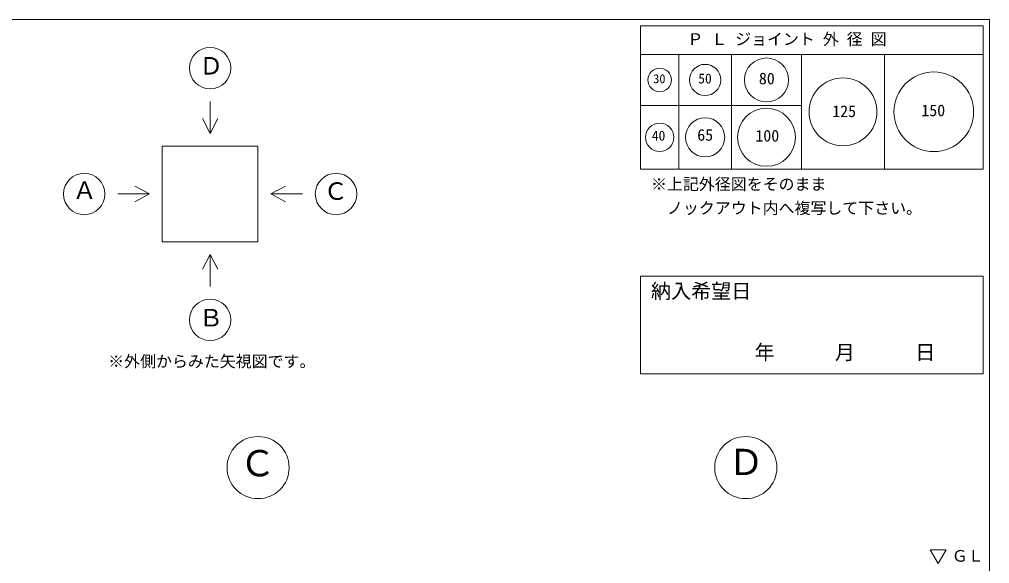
# Model space of a CAD drawing. Units: millimetres, scale not verified. Extents: x -4890 to 18490, y -2299 to 2299.
# Drawn here: x 1846 to 4890, y 591 to 2299 of the extents above; entities that cross this region are included whole.
import ezdxf
from ezdxf.enums import TextEntityAlignment as Align

# ---------------------------------------------------------------- set-up
doc = ezdxf.new("R2010")
doc.units = ezdxf.units.MM
doc.header["$LTSCALE"] = 10
for name, color, linetype, lineweight in [('0-2_waku', 7, 'Continuous', 18), ('0-3_gaikei', 7, 'Continuous', 18), ('0-8_hole', 7, 'Continuous', 18), ('0-E_文字１', 7, 'Continuous', 18)]:
    doc.layers.add(name, color=color, linetype=linetype, lineweight=lineweight)
doc.styles.add('ＭＳ ゴシック', font='')
doc.styles.get('ＭＳ ゴシック').set_extended_font_data('MS Gothic')

msp = doc.modelspace()

# ---------------------------------------------------------------- linework, layer by layer
at = {"layer": '0-2_waku'}
for p, q in [((3795, 2278.51), (3795, 1828.51)), ((3795, 2278.51), (4870, 2278.51)), ((3795, 2278.51), (4870, 2278.51)), ((3795, 2278.51), (4870, 2278.51)), ((3795, 2278.51), (3795, 1828.51)), ((3795, 2278.51), (4870, 2278.51)), ((3795, 2278.51), (4870, 2278.51)), ((3795, 2278.51), (4870, 2278.51)), ((4870, 2278.51), (4870, 1828.51)), ((4870, 2278.51), (4870, 1828.51)), ((3795, 2188.51), (4870, 2188.51)), ((3915, 2188.51), (3915, 1828.51)), ((4080, 2188.51), (4080, 1828.51)), ((4300, 2188.51), (4300, 1828.51)), ((4560, 2188.51), (4560, 1828.51)), ((3795, 2028.51), (4300, 2028.51)), ((3795, 1828.51), (4870, 1828.51)), ((3795, 1828.51), (4870, 1828.51))]:
    msp.add_line(p, q, dxfattribs=at)
msp.add_lwpolyline([(-1230, 2298.51), (4890, 2298.51), (4890, -1976.49)], dxfattribs=at)
at = {"layer": '0-3_gaikei'}
for p, q in [((2444.61, 2040.73), (2444.61, 1940.73)), ((2444.61, 1940.73), (2420.48, 1987.11)), ((2444.61, 1940.73), (2468.74, 1987.11)), ((2294.61, 1900.73), (2594.61, 1900.73)), ((2294.61, 1900.73), (2294.61, 1600.73)), ((2594.61, 1900.73), (2594.61, 1600.73)), ((2254.61, 1750.73), (2208.23, 1774.86)), ((2634.61, 1750.73), (2680.99, 1774.86)), ((2154.61, 1750.73), (2254.61, 1750.73)), ((2254.61, 1750.73), (2208.23, 1726.6)), ((2294.61, 1600.73), (2594.61, 1600.73)), ((2444.61, 1560.73), (2420.48, 1514.35)), ((2444.61, 1560.73), (2468.74, 1514.35)), ((2444.61, 1460.73), (2444.61, 1560.73))]:
    msp.add_line(p, q, dxfattribs=at)
msp.add_lwpolyline([(2734.61, 1750.73), (2634.61, 1750.73), (2680.99, 1726.6)], dxfattribs=at)
for centre, radius in [((2444.61, 2145.73), 65), ((2049.61, 1750.73), 65), ((2839.61, 1750.73), 65), ((2444.61, 1355.73), 65), ((2595, 892.26), 97.5), ((4125, 892.26), 97.5)]:
    msp.add_circle(centre, radius, dxfattribs=at)
at = {"layer": '0-8_hole', "lineweight": 5}
msp.add_lwpolyline([(3795, 1493.22), (3795, 1186.51), (4870, 1186.51), (4870, 1493.22)], close=True, dxfattribs=at)
msp.add_lwpolyline([(3795, 1493.22), (3795, 1186.51), (4870, 1186.51), (4870, 1493.22)], close=True, dxfattribs=at)
at = {"layer": '0-8_hole'}
for centre, radius in [((4190, 2108.51), 69), ((3855, 2108.51), 37), ((3997.5, 2108.51), 49), ((4715, 2008.51), 125), ((4430, 2008.51), 106.5), ((4190, 1928.51), 91), ((3997.5, 1928.51), 61.5), ((3855, 1928.51), 44.5)]:
    msp.add_circle(centre, radius, dxfattribs=at)
at = {"layer": '0-E_文字１'}
for p, q in [((4728.74, 591.49), (4703.54, 634.43)), ((4703.54, 634.43), (4753.94, 634.43)), ((4728.74, 591.49), (4753.94, 634.43))]:
    msp.add_line(p, q, dxfattribs=at)

# ---------------------------------------------------------------- texts
at = {"layer": '0-8_hole', "style": 'ＭＳ ゴシック'}
for s, height, p in [('80', 36.66, (4166.18, 2083.82)), ('30', 28.04, (3834.95, 2089.97)), ('50', 31.16, (3975.91, 2088.16)), ('125', 36.66, (4396.28, 1981.09)), ('150', 36.66, (4675.82, 1983.74)), ('40', 31.16, (3830.28, 1908.91)), ('65', 36.66, (3972.72, 1906.78)), ('100', 36.66, (4155.06, 1904.33)), ('納入希望日', 46.19, (3827.41, 1409.28))]:
    msp.add_text(s, height=height, dxfattribs=at).set_placement(p, align=Align.BOTTOM_LEFT)
at = {"layer": '0-E_文字１', "style": 'ＭＳ ゴシック'}
for s, height, p in [('Ｐ Ｌ ジョイント 外 径 図', 36.66, (3941.92, 2207.33)), ('Ｄ', 54.99, (2410.24, 2108.9)), ('※上記外径図をそのまま', 36.66, (3827.95, 1752.31)), ('Ａ', 54.99, (2013.15, 1718.67)), ('Ｃ', 54.99, (2800.85, 1715.79)), ('\u3000ノックアウト内へ複写して下さい。', 36.66, (3827.95, 1677.31)), ('Ｂ', 54.99, (2409.91, 1318.51)), ('\u3000\u3000\u3000年\u3000\u3000\u3000月\u3000\u3000\u3000日     ', 46.19, (3963.73, 1217.07)), ('※外側からみた矢視図です。', 36.66, (2124.81, 1196.36)), ('Ｃ', 82.48, (2536.79, 840.11)), ('Ｄ', 82.48, (4069.59, 843.83)), ('ＧＬ', 36.66, (4771.54, 585.95))]:
    msp.add_text(s, height=height, dxfattribs=at).set_placement(p, align=Align.BOTTOM_LEFT)

doc.saveas('drawing.dxf')
